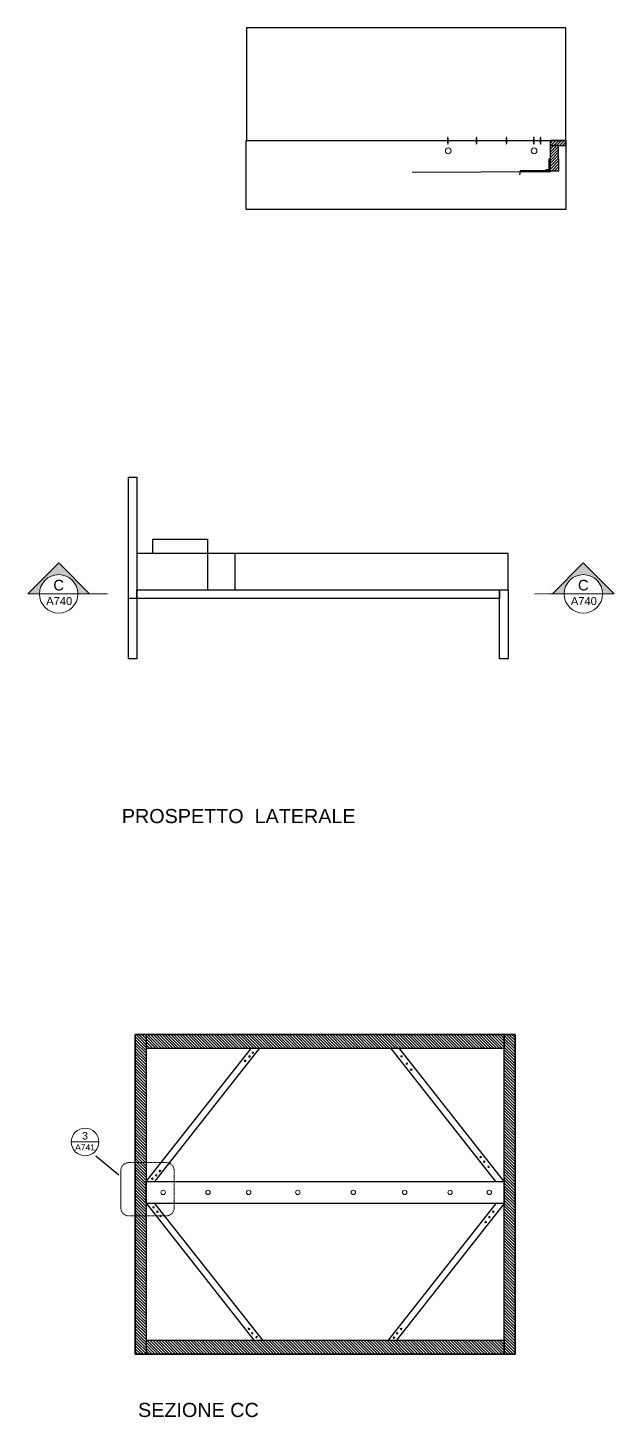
# Model space of a CAD drawing. Header units: millimetres. Extents: x -65822 to 124962, y -17646 to 50330.
# Drawn here: x 5429 to 8657, y 1392 to 9040 of the extents above; entities that cross this region are included whole.
import ezdxf
from ezdxf.enums import TextEntityAlignment as Align

# ---------------------------------------------------------------- set-up
doc = ezdxf.new("R2010")
doc.units = ezdxf.units.MM
doc.header["$MEASUREMENT"] = 0
doc.linetypes.add('DASHDOT', pattern=[1, 0.5, -0.25, 0, -0.25])
doc.linetypes.add('HIDDEN', pattern=[0.375, 0.25, -0.125])
for name, color, linetype, lineweight in [('A-ANNO-SYMB', 3, 'Continuous', 18), ('Arredi', 1, 'Continuous', 30), ('Dettagli', 210, 'Continuous', 20), ('qqqq', 5, 'Continuous', 30), ('quote', 2, 'Continuous', 9), ('Simbologia', 2, 'DASHDOT', 18), ('Tratteggi', 2, 'HIDDEN', 15), ('tratto punto', 4, 'DASHDOT', 9)]:
    doc.layers.add(name, color=color, linetype=linetype, lineweight=lineweight)
doc.layers.add('Testo', color=1, linetype='Continuous')
doc.layers.add('Viti', color=2, linetype='Continuous')
doc.styles.add('ARIAL', font='Arial.ttf')
doc.styles.get("Standard").update_dxf_attribs({"font": 'Arial.ttf'})
pattern_1 = [(315, (4611.749, 19039.643), (7.954951, 7.954951), [])]

# ---------------------------------------------------------------- blocks, each defined once
blk = doc.blocks.new('DETAGLI')
at = {"layer": 'A-ANNO-SYMB', "linetype": 'Continuous'}
blk.add_line((486.66, 356.17), (504.76, 356.17), dxfattribs=at)
blk.add_circle((495.71, 356.17), 9.05, dxfattribs=at)
for tag, p in [('TAVOLA', (495.71, 362.76)), ('SEZIONE', (495.71, 354.67))]:
    blk.add_attdef(tag, text='', height=5, dxfattribs=at).set_placement(p, align=Align.TOP_CENTER)
blk = doc.blocks.new('SYMBOL')
at = {"layer": 'A-ANNO-SYMB', "linetype": 'Continuous', "lineweight": 20}
h = blk.add_hatch(color=256, dxfattribs=at)
h.dxf.hatch_style = 1
h.paths.add_polyline_path([(11.206, 4.948), (11.316, 4.948, -1), (11.678, 4.948), (11.788, 4.948), (11.497, 5.241)])
at = {"linetype": 'Continuous', "lineweight": 20}
blk.add_line((11.316, 4.948), (11.678, 4.948), dxfattribs=at)
at = {"layer": 'A-ANNO-SYMB', "linetype": 'Continuous', "lineweight": 20}
for p, q in [((11.206, 4.948), (11.497, 5.241)), ((11.788, 4.948), (11.497, 5.241)), ((11.316, 4.948), (11.206, 4.948)), ((11.678, 4.948), (11.788, 4.948))]:
    blk.add_line(p, q, dxfattribs=at)
blk.add_circle((11.497, 4.948), 0.181, dxfattribs=at)
for tag, p in [('TAVOLA', (11.497, 5.08)), ('SEZIONE', (11.497, 4.918))]:
    blk.add_attdef(tag, text='', height=0.1, dxfattribs=at).set_placement(p, align=Align.TOP_CENTER)

msp = doc.modelspace()

# ---------------------------------------------------------------- hatches: boundary and pattern name
at = {"layer": 'Dettagli'}
h = msp.add_hatch(dxfattribs=at)
h.set_pattern_fill('ANSI31', color=256, scale=90)
h.set_pattern_definition([(45, (-2064.575, 5783), (-7.954951, 7.954951), [])])
h.paths.add_polyline_path([(8391, 8418.952), (8304.494, 8418.952), (8304.494, 8391.541), (8351.248, 8391.541), (8391, 8391.541)])
h.paths.add_polyline_path([(8351.235, 8253.292), (8350.5, 8391.541), (8304.494, 8391.541), (8304.494, 8253.292)])
h = msp.add_hatch(dxfattribs=at)
h.set_pattern_fill('ANSI31', color=256, scale=90, angle=-90)
h.set_pattern_definition(pattern_1)
h.paths.add_polyline_path([(8050.932, 3421.697), (8050.932, 3498.542), (6080.886, 3498.542), (6080.886, 3421.697)])
h.paths.add_polyline_path([(8050.932, 1738.542), (8050.932, 1815.386), (6080.886, 1815.386), (6080.886, 1738.542)])
h.paths.add_polyline_path([(6080.886, 1738.542), (6080.886, 3498.542), (6020.909, 3498.542), (6020.909, 3421.697), (6020.909, 1738.542)])
h = msp.add_hatch(dxfattribs=at)
h.set_pattern_fill('ANSI31', color=256, scale=90, angle=-90)
h.set_pattern_definition(pattern_1)
h.paths.add_polyline_path([(8110.909, 3498.542), (8050.932, 3498.542), (8050.932, 3421.697), (8050.932, 1738.542), (8110.909, 1738.542)])
at = {"layer": 'quote'}
h = msp.add_hatch(dxfattribs=at)
h.set_pattern_fill('ANSI31', color=256, scale=20)
h.paths.add_polyline_path([(8304.321, 8319.614), (8298.001, 8319.614), (8298.001, 8256.906), (8304.321, 8256.906)])
h = msp.add_hatch(dxfattribs=at)
h.set_pattern_fill('ANSI31', color=256, scale=20, angle=90)
h.paths.add_polyline_path([(8288.433, 8255.369), (8288.416, 8256.906), (8283.279, 8256.906), (8282.501, 8256.906), (8282.501, 8253.114), (8288.458, 8253.114), (8288.441, 8254.678), (8287.436, 8254.796)])
h = msp.add_hatch(dxfattribs=at)
h.set_pattern_fill('ANSI31', color=256, scale=20, angle=90)
h.paths.add_polyline_path([(8304.321, 8256.906), (8297.501, 8256.906), (8292.339, 8256.906), (8292.338, 8256.059), (8293.321, 8255.852), (8292.337, 8255.375), (8292.334, 8253.766), (8293.321, 8253.557), (8292.405, 8253.114), (8304.321, 8253.114)])
at = {"layer": 'Viti'}
h = msp.add_hatch(dxfattribs=at)
h.set_pattern_fill('ANSI31', color=256, scale=70, angle=100)
h.paths.add_polyline_path([(8288.466, 8252.381), (8287.436, 8252.502), (8288.458, 8253.089), (8288.458, 8253.114), (8139, 8253.114), (8138.259, 8246.562), (8288.521, 8247.464), (8288.517, 8247.809), (8287.436, 8247.914), (8288.509, 8248.529), (8288.492, 8250.083), (8287.436, 8250.208), (8288.484, 8250.809)])
h = msp.add_hatch(dxfattribs=at)
h.set_pattern_fill('ANSI31', color=256, scale=70, angle=100)
h.paths.add_polyline_path([(8304.321, 8253.114), (8292.332, 8253.018), (8292.329, 8251.473), (8293.321, 8251.263), (8292.328, 8250.782), (8292.324, 8249.179), (8293.321, 8248.969), (8292.323, 8248.485), (8292.321, 8247.486), (8304.312, 8247.558)])

# ---------------------------------------------------------------- linework, layer by layer
at = {"layer": 'Arredi'}
for p, q in [((8391.226, 8418.952), (8304.959, 8418.952)), ((8304.312, 8247.558), (7544.674, 8243)), ((8288.458, 8253.114), (8139, 8253.114)), ((8304.321, 8253.114), (8304.312, 8247.558)), ((6029.799, 5898.828), (5983.045, 5898.828)), ((6080.886, 2689.336), (6658.126, 3421.697)), ((6128.155, 2689.336), (6704.315, 3421.697)), ((8004.744, 2689.336), (7428.584, 3421.697)), ((8050.932, 2689.336), (7474.772, 3421.697)), ((6080.043, 2569.805), (6673.555, 1815.386)), ((6127.092, 2568.733), (6720.953, 1815.386)), ((8005.806, 2568.733), (7411.946, 1815.386)), ((8050.932, 2567.359), (7459.344, 1815.386))]:
    msp.add_line(p, q, dxfattribs=at)
for points in [[(6633.14, 9040.174), (6633.14, 8420.174), (8391, 8420.174), (8391, 9040.174)], [(6631, 8420.174), (8391, 8420.174), (8391, 8040.174), (6631, 8040.174)], [(8391.226, 8418.952), (8304.494, 8418.952), (8304.494, 8391.541), (8391.226, 8391.541)], [(8304.497, 8391.541), (8304.321, 8253.114), (8351.5, 8253), (8350.5, 8391.5)], [(8304.321, 8256.906), (8298.001, 8256.906), (8298.001, 8319.614), (8304.321, 8319.614)], [(5983.045, 5566.804), (5983.045, 6566.804), (6029.799, 6566.804), (6029.799, 5566.804)], [(6117.335, 6145.582), (6117.335, 6224.825), (6417.335, 6224.825), (6417.335, 6145.582)], [(8072.686, 5945.582), (8072.686, 6145.582), (6029.799, 6145.582), (6029.799, 5945.582)], [(6417.335, 6145.582), (6417.335, 5945.582), (6569.969, 5945.582), (6569.969, 6145.582)], [(8026.291, 5898.828), (6029.799, 5898.828), (6029.799, 5945.582), (8026.291, 5945.582)], [(8026.291, 5566.804), (8026.291, 5945.582), (8073.045, 5945.582), (8073.045, 5566.804)], [(8110.909, 3498.542), (6020.909, 3498.542), (6020.909, 1738.542), (8110.909, 1738.542)], [(6080.886, 3498.542), (6080.886, 1738.542), (6020.909, 1738.542), (6020.909, 3498.542)], [(8110.909, 3498.542), (8110.909, 1738.542), (8050.932, 1738.542), (8050.932, 3498.542)], [(8050.932, 2689.336), (8050.932, 2568.733), (6080.886, 2568.733), (6080.886, 2689.336)]]:
    msp.add_lwpolyline(points, close=True, dxfattribs=at)
for points in [[(8283.279, 8256.906), (8282.501, 8256.906), (8282.501, 8253.114), (8288.458, 8253.114)], [(8292.405, 8253.114), (8304.321, 8253.114), (8304.321, 8256.906), (8297.501, 8256.906)], [(6020.909, 3421.697), (6020.909, 3498.542), (8050.932, 3498.542), (8050.932, 3421.697), (6080.886, 3421.697)], [(6080.886, 1815.386), (8050.932, 1815.386), (8050.932, 1738.542), (6020.909, 1738.542), (6020.909, 1815.386)]]:
    msp.add_lwpolyline(points, dxfattribs=at)
at = {"layer": 'Dettagli'}
for centre, radius in [((7743.727, 8362.704), 15.787), ((8215.682, 8362.704), 15.787), ((6649.391, 3377.27), 4.187), ((6667.584, 3398.78), 4.187), ((7486.2, 3377.525), 4.187), ((6625.505, 3353.375), 4.187), ((7515.428, 3337.758), 4.187), ((7539.98, 3305.01), 4.187), ((7921.53, 2823.855), 4.187), ((7941.405, 2798.124), 4.187), ((7965.278, 2769.562), 4.187), ((6114.945, 2705.224), 4.187), ((6135.846, 2723.146), 4.187), ((6156.746, 2747.041), 4.187), ((6174.037, 2629.042), 12.261), ((6421.11, 2629.042), 12.261), ((6644.653, 2629.042), 12.261), ((6915.257, 2629.042), 12.261), ((7221.158, 2629.042), 12.261), ((7503.381, 2629.042), 12.261), ((7753.516, 2629.042), 12.261), ((7969.319, 2629.042), 12.261), ((6120.917, 2546.92), 4.187), ((6141.817, 2523.025), 4.187), ((7991.068, 2522.598), 4.187), ((6159.731, 2499.13), 4.187), ((7949.268, 2465.847), 4.187), ((7970.168, 2492.729), 4.187), ((6646.419, 1877.85), 4.187), ((6664.333, 1853.955), 4.187), ((6688.205, 1833.058), 4.187), ((7462.594, 1853.538), 4.187), ((7483.494, 1877.433), 4.187), ((7444.68, 1829.643), 4.187)]:
    msp.add_circle(centre, radius, dxfattribs=at)
at = {"layer": 'qqqq'}
msp.add_line((5804.49, 2830.193), (5929.849, 2726.009), dxfattribs=at)
at = {"layer": 'quote'}
for p, q in [((8283.279, 8256.906), (8297.501, 8256.906)), ((5769.165, 5924.05), (5867.111, 5924.05))]:
    msp.add_line(p, q, dxfattribs=at)
at = {"layer": 'Simbologia'}
for p, q in [((5784.076, 5948.216), (5784.076, 5948.216)), ((8316.823, 5924.05), (8218.877, 5924.05)), ((8301.911, 5948.216), (8301.911, 5948.216))]:
    msp.add_line(p, q, dxfattribs=at)
at = {"layer": 'Tratteggi'}
for points in [[(7742.83, 8399.684), (7738.994, 8399.684), (7738.994, 8438.247), (7742.83, 8438.247)], [(7901.273, 8399.684), (7897.437, 8399.684), (7897.437, 8438.247), (7901.273, 8438.247)], [(8066.088, 8399.684), (8062.252, 8399.684), (8062.252, 8438.247), (8066.088, 8438.247)], [(8216.462, 8399.064), (8212.625, 8399.064), (8212.625, 8437.626), (8216.462, 8437.626)], [(8252.388, 8399.684), (8248.552, 8399.684), (8248.552, 8438.247), (8252.388, 8438.247)]]:
    msp.add_lwpolyline(points, close=True, dxfattribs=at)
at = {"layer": 'tratto punto', "linetype": 'DASHDOT', "ltscale": 5}
msp.add_lwpolyline([(5941.317, 2543.597, 0.41421356), (5985.337, 2499.577), (6190.764, 2499.577, 0.41421356), (6234.784, 2543.597), (6234.784, 2749.024, 0.41421356), (6190.764, 2793.044), (5985.337, 2793.044, 0.41421356), (5941.317, 2749.024), (5941.317, 2543.597), (5941.317, 2749.024)], format="xyb", dxfattribs=at)
at = {"layer": 'Viti'}
for p, q in [((8139, 8253.114), (8136.5, 8231)), ((8288.416, 8255.359), (8287.436, 8254.796)), ((8287.436, 8254.796), (8288.441, 8254.678)), ((8288.416, 8253.065), (8287.436, 8252.502)), ((8287.436, 8252.502), (8288.441, 8252.384)), ((8288.416, 8250.77), (8287.436, 8250.208)), ((8287.436, 8250.208), (8288.441, 8250.089)), ((8288.416, 8248.476), (8287.436, 8247.914)), ((8287.436, 8247.914), (8288.517, 8247.809)), ((8288.416, 8256.87), (8288.433, 8255.362)), ((8292.338, 8256.059), (8288.416, 8255.359)), ((8292.338, 8253.765), (8288.416, 8253.065)), ((8292.338, 8251.471), (8288.416, 8250.77)), ((8292.338, 8249.177), (8288.416, 8248.476)), ((8288.441, 8254.678), (8292.34, 8255.376)), ((8288.441, 8254.678), (8288.458, 8253.114)), ((8288.441, 8252.384), (8292.34, 8253.082)), ((8288.441, 8250.089), (8292.34, 8250.788)), ((8288.441, 8247.795), (8292.34, 8248.494)), ((8288.466, 8252.388), (8288.484, 8250.782)), ((8288.491, 8250.098), (8288.509, 8248.493)), ((8292.324, 8249.174), (8292.328, 8250.786)), ((8292.329, 8251.469), (8292.332, 8253.081)), ((8292.334, 8253.764), (8292.337, 8255.376)), ((8292.338, 8256.059), (8292.339, 8256.906)), ((8293.321, 8255.852), (8292.338, 8256.059)), ((8293.321, 8253.557), (8292.338, 8253.765)), ((8293.321, 8251.263), (8292.338, 8251.471)), ((8293.321, 8248.969), (8292.338, 8249.177)), ((8292.34, 8255.376), (8293.321, 8255.852)), ((8292.34, 8253.082), (8293.321, 8253.557)), ((8292.34, 8250.788), (8293.321, 8251.263)), ((8292.34, 8248.494), (8293.321, 8248.969))]:
    msp.add_line(p, q, dxfattribs=at)
msp.add_lwpolyline([(8283.279, 8256.906), (8283.279, 8259.506), (8297.501, 8259.506), (8297.501, 8256.906)], dxfattribs=at)

# ---------------------------------------------------------------- block references
at = {"layer": 'Simbologia', "linetype": 'Continuous', "lineweight": 20}
ref = msp.add_blockref('SYMBOL', (12323.606, 3029.938), dxfattribs=dict(at, xscale=-584.8906915992482, yscale=584.8906915992482, zscale=584.8906915992482))
ref.add_attrib('SEZIONE', 'C', dxfattribs={"layer": '0', "linetype": 'Continuous', "lineweight": 20, "height": 58.489, "style": 'ARIAL'}).set_placement((5599.113, 6001.176), align=Align.TOP_CENTER)
ref.add_attrib('TAVOLA', 'A740', dxfattribs={"layer": '0', "linetype": 'Continuous', "lineweight": 20, "height": 43.8668, "style": 'ARIAL'}).set_placement((5602.105, 5906.504), align=Align.TOP_CENTER)
ref = msp.add_blockref('SYMBOL', (15211.367, 3029.938), dxfattribs=dict(at, xscale=-584.8906915992482, yscale=584.8906915992482, zscale=584.8906915992482))
ref.add_attrib('SEZIONE', 'C', dxfattribs={"layer": '0', "linetype": 'Continuous', "lineweight": 20, "height": 58.489, "style": 'ARIAL'}).set_placement((8486.875, 6001.176), align=Align.TOP_CENTER)
ref.add_attrib('TAVOLA', 'A740', dxfattribs={"layer": '0', "linetype": 'Continuous', "lineweight": 20, "height": 43.8668, "style": 'ARIAL'}).set_placement((8489.867, 5906.504), align=Align.TOP_CENTER)
at = {"layer": 'Simbologia'}
ref = msp.add_blockref('DETAGLI', (1596.804, -73.184), dxfattribs=dict(at, xscale=8.366574114723065, yscale=8.366574114723065, zscale=8.366574114723065))
ref.add_attrib('SEZIONE', 'A741', dxfattribs={"layer": 'A-ANNO-SYMB', "linetype": 'Continuous', "height": 33.4663, "style": 'ARIAL'}).set_placement((5744.225, 2894.175), align=Align.TOP_CENTER)
ref.add_attrib('TAVOLA', '3', dxfattribs={"layer": 'A-ANNO-SYMB', "linetype": 'Continuous', "height": 41.833, "style": 'ARIAL'}).set_placement((5744.225, 2961.887), align=Align.TOP_CENTER)

# ---------------------------------------------------------------- texts
at = {"layer": 'Testo', "attachment_point": 1}
for s, insert, char_height in [('PROSPETTO  LATERALE', (5946.638, 4739.67), 77.82648), ('SEZIONE CC', (6035.934, 1470.505), 77.8265)]:
    msp.add_mtext_dynamic_manual_height_columns(s, width=2110.84046, gutter_width=25, heights=[0], dxfattribs=dict(at, insert=insert, char_height=char_height))

doc.saveas('drawing.dxf')
